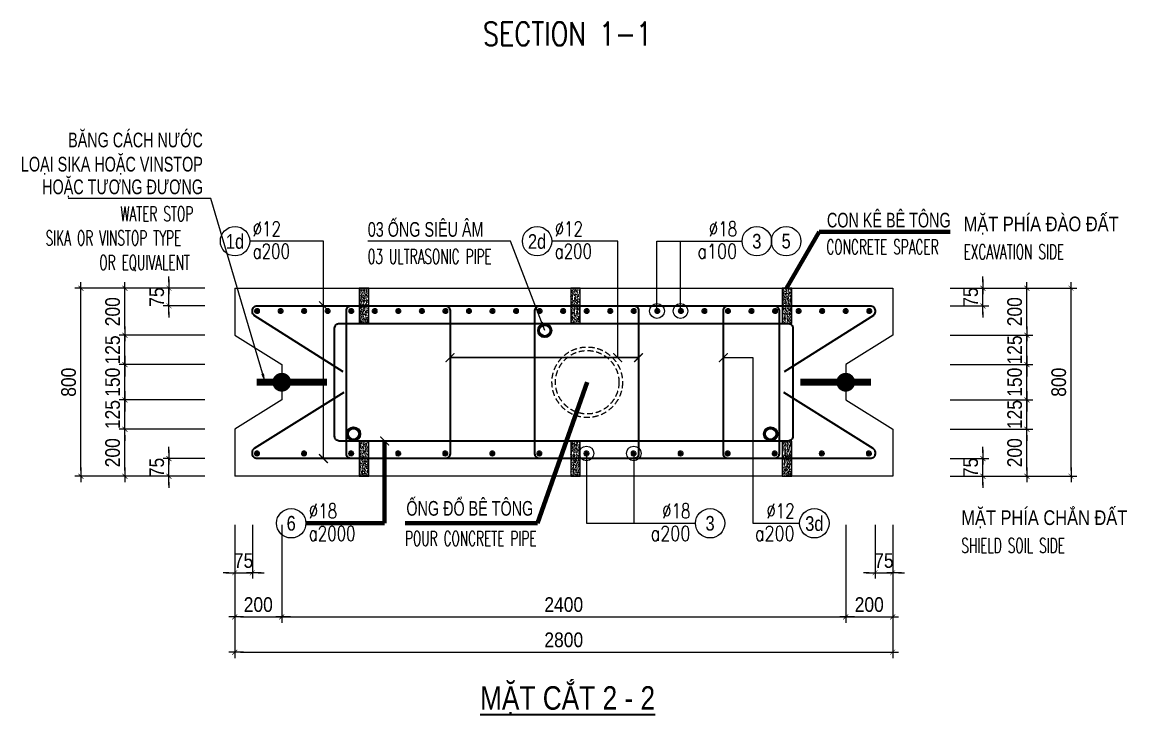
# Model space of a CAD drawing. Header units: millimetres. Extents: x -642477 to 1168880, y -27982 to 330379.
# Drawn here: x 9372 to 23477, y 84188 to 93030 of the extents above; entities that cross this region are included whole.
import ezdxf
from ezdxf.enums import TextEntityAlignment as Align

# ---------------------------------------------------------------- set-up
doc = ezdxf.new("R2010")
doc.units = ezdxf.units.MM
doc.linetypes.add('HIDDEN', pattern=[0.375, 0.25, -0.125])
doc.layers.get('0').update_dxf_attribs({"lineweight": 20})
doc.layers.get('Defpoints').update_dxf_attribs({"color": 151, "lineweight": 9})
for name, color, linetype, lineweight in [('NDC_S_BREAK-LINE', 1, 'Continuous', 15), ('NDC_S_DIAPHGRAM WALL', 3, 'Continuous', 20), ('NDC_S_DIM', 1, 'Continuous', 15), ('NDC_S_ENG TITLE', 3, 'Continuous', 20), ('NDC_S_HATCH MATERIAL', 8, 'Continuous', 13), ('NDC_S_LEADER', 1, 'Continuous', 15), ('NDC_S_LEVEL TEXT', 7, 'Continuous', 20), ('NDC_S_REBAR', 4, 'Continuous', 35), ('NDC_S_VN TEXT', 7, 'Continuous', 20), ('NDC_S_VN TITLE', 6, 'Continuous', 35)]:
    doc.layers.add(name, color=color, linetype=linetype, lineweight=lineweight)
doc.layers.add('NDC_S_REBAR DES.', color=2, linetype='Continuous')
doc.styles.add('ARIAL', font='arial.ttf', dxfattribs={"width": 0.8})
doc.styles.add('NDC_ARIAL', font='arial.ttf', dxfattribs={"width": 0.85})
doc.styles.add('NDC_DIM', font='', dxfattribs={"width": 0.75})
doc.styles.add('NDC_EN TXT', font='romans.shx', dxfattribs={"width": 0.8})
doc.styles.get('NDC_DIM').set_extended_font_data('Dotum')
doc.dimstyles.new('A1-NDC-1-25 (x3)', dxfattribs={"dimscale": 75, "dimtxt": 2.5, "dimasz": 1, "dimexe": 1, "dimexo": 0, "dimgap": 0.8, "dimtad": 1, "dimdec": 0, "dimlfac": 0.333333, "dimdsep": 46, "dimtxsty": 'NDC_ARIAL', "dimblk": 'DIMMARK', "dimcen": 49999.938995, "dimdle": 1.5, "dimclrd": 1, "dimclre": 1, "dimclrt": 3, "dimadec": 0, "dimazin": 0, "dimtfac": 1, "dimtdec": 0, "dimtix": 1, "dimtmove": 2, "dimatfit": 3, "dimfxl": 1, "dimarcsym": 0})
doc.dimstyles.new('NDC_dim_25', dxfattribs={"dimscale": 25, "dimtxt": 2.2, "dimasz": 1.5, "dimexe": 1.5, "dimexo": 2.5, "dimgap": 1, "dimtad": 1, "dimdec": 0, "dimzin": 0, "dimdsep": 46, "dimtxsty": 'NDC_DIM', "dimblk": 'DIMMARK', "dimcen": 0.09, "dimdle": 1.2, "dimclrd": 1, "dimclre": 1, "dimclrt": 3, "dimadec": 0, "dimazin": 0, "dimtfac": 1, "dimtdec": 0, "dimtix": 1, "dimtofl": 0, "dimtmove": 0, "dimatfit": 3, "dimfxl": 6, "dimfxlon": 1, "dimtolj": 1, "dimtzin": 0, "dimarcsym": 0})

# ---------------------------------------------------------------- blocks, each defined once
blk = doc.blocks.new('DIMMARK')
at = {"layer": 'NDC_S_DIM', "color": 1}
blk.add_line((-1.5, 0), (1, 0), dxfattribs=at)
at = {"layer": 'NDC_S_DIM', "color": 2, "const_width": 0.1}
blk.add_lwpolyline([(-0.424, -0.424), (0.424, 0.424)], dxfattribs=at)
blk = doc.blocks.new('*U366')
blk.add_circle((2.5, 0), 2.5)
at = {"layer": 'NDC_S_VN TEXT', "color": 3, "style": 'NDC_EN TXT'}
for tag, width, p in [('DK2', 0.75, (-0.85, 0.85)), ('KC2', 0.8, (-0.85, -2.97))]:
    blk.add_attdef(tag, text='', height=2.5, dxfattribs=dict(at, width=width)).set_placement(p, align=Align.RIGHT)
at = {"layer": 'NDC_S_VN TEXT', "color": 7, "style": 'ARIAL', "width": 0.8}
blk.add_attdef('SH3', text='', height=2.5, dxfattribs=at).set_placement((2.5, 0), align=Align.MIDDLE)
blk = doc.blocks.new('Ong sieu am')
at = {"layer": 'NDC_S_HATCH MATERIAL'}
h = blk.add_hatch(dxfattribs=at)
h.set_pattern_fill('ANSI31', color=256, scale=20)
h.set_pattern_definition([(45, (0, 0), (-1.76776695, 1.76776695), [])])
h.paths.add_polyline_path([(-7119.3, 51158.9, 1), (-7179.3, 51158.9, 1)])
h.paths.add_polyline_path([(-7171.3, 51158.9, -1), (-7127.3, 51158.9, -1)], flags=16)
at = {"layer": 'NDC_S_REBAR DES.'}
for radius in [30, 22]:
    blk.add_circle((-7149.3, 51158.9), radius, dxfattribs=at)
blk = doc.blocks.new('ong do BT')
at = {"layer": 'NDC_S_HATCH MATERIAL', "linetype": 'HIDDEN', "ltscale": 100}
for radius in [150, 135]:
    blk.add_circle((-6323.7, 51237.8), radius, dxfattribs=at)
blk = doc.blocks.new('con ke BT')
at = {"layer": 'NDC_S_HATCH MATERIAL'}
h = blk.add_hatch(dxfattribs=at)
h.set_pattern_fill('AR-CONC', color=256, scale=2)
h.set_pattern_definition([(50, (0, 0), (14.3452037, -1.2550427), [1.5, -16.5]), (355, (0, 0), (-2.7750267, 15.0438427), [1.2, -13.2]), (100.451444, (1.195, -0.105), (11.570177, 13.7888), [1.274804, -14.0228422]), (46.1842, (0, 4), (21.3448266, -3.3103856), [2.25, -24.75]), (96.635635, (1.779, 3.724), (18.693239, 19.482372), [1.912207, -21.034275]), (351.184164, (0, 4), (18.693239, 19.482372), [1.8, -19.8]), (21, (2, 3), (11.938141, -8.0523778), [1.5, -16.5]), (326, (2, 3), (4.8663066, 14.503001), [1.2, -13.2]), (71.451445, (2.995, 2.329), (16.8044475, 6.450623), [1.274804, -14.0228422]), (37.5, (0, 0), (0.2431971, 6.6578771), [0, -13.04, 0, -13.4, 0, -13.25]), (7.5, (0, 0), (5.2613907, 7.8882342), [0, -7.64, 0, -12.74, 0, -5.05]), (327.5, (-4.46, 0), (10.6764487, -0.45109743), [0, -5, 0, -15.6, 0, -20.7]), (317.5, (-6.46, 0), (11.6637234, 2.0020996), [0, -6.5, 0, -10.36, 0, -14.7])])
h.paths.add_polyline_path([(-7076.9, 51430.9), (-7116.9, 51430.9), (-7116.9, 51280.9), (-7076.9, 51280.9)])
at = {"layer": 'NDC_S_BREAK-LINE'}
blk.add_lwpolyline([(-7116.9, 51430.9), (-7116.9, 51280.9), (-7076.9, 51280.9), (-7076.9, 51430.9)], close=True, dxfattribs=at)
blk = doc.blocks.new('*U525')
at = {"layer": 'NDC_S_LEADER', "xscale": 3, "yscale": 3, "zscale": 3}
blk.add_blockref('con ke BT', (21291, -154068), dxfattribs=at)
blk = doc.blocks.new('*U526')
at = {"layer": 'NDC_S_DIM', "color": 0, "linetype": 'ByBlock', "lineweight": -2, "transparency": 16777216}
for p in [(0, 0), (2700, 0), (5400, 0)]:
    blk.add_blockref('*U525', p, dxfattribs=at)
blk = doc.blocks.new('*U527')
at = {"layer": 'NDC_S_LEADER', "xscale": 3, "yscale": 3, "zscale": 3}
blk.add_blockref('con ke BT', (21291, -154068), dxfattribs=at)
blk = doc.blocks.new('*U528')
at = {"layer": 'NDC_S_DIM', "color": 0, "linetype": 'ByBlock', "lineweight": -2, "transparency": 16777216}
for p in [(0, 0), (2700, 0), (5400, 0)]:
    blk.add_blockref('*U527', p, dxfattribs=at)
blk = doc.blocks.new('*U367')
blk.add_circle((-2.5, 0), 2.5)
at = {"layer": 'NDC_S_VN TEXT', "color": 3, "style": 'NDC_EN TXT', "width": 0.75}
for tag, p in [('DK1', (0.5, 0.85)), ('KC1', (0.5, -2.97))]:
    blk.add_attdef(tag, p, '', height=2.5, dxfattribs=at)
at = {"layer": 'NDC_S_VN TEXT', "color": 7, "style": 'ARIAL', "width": 0.8}
blk.add_attdef('SH2', text='', height=2.5, dxfattribs=at).set_placement((-2.5, 0), align=Align.MIDDLE)
blk = doc.blocks.new('kata_block_THEP')
at = {"layer": 'NDC_S_REBAR', "color": 0}
for p, q in [((-0.5, 0), (0.5, 0)), ((-0.35, 0.35), (0.35, -0.35)), ((0.35, 0.35), (-0.35, -0.35)), ((0, 0.5), (0, -0.5))]:
    blk.add_line(p, q, dxfattribs=at)
at = {"layer": 'NDC_S_REBAR', "color": 0, "const_width": 0.0833}
blk.add_lwpolyline([(-0.5, 0, 1), (0.5, 0, 1), (-0.5, 0, 1)], format="xyb", dxfattribs=at)
blk = doc.blocks.new('*U521')
at = {"layer": 'NDC_S_REBAR', "ltscale": 80, "xscale": 72, "yscale": 72, "zscale": 72}
blk.add_blockref('kata_block_THEP', (0, 0), dxfattribs=at)
blk = doc.blocks.new('*U522')
at = {"layer": 'NDC_S_LEVEL TEXT', "color": 0, "linetype": 'ByBlock', "lineweight": -2, "transparency": 16777216}
for p in [(0, 0), (600.9, 0), (1201.8, 0), (1802.7, 0), (2403.6, 0), (3004.5, 0), (3605.4, 0), (4206.3, 0), (4807.2, 0), (5408.1, 0), (6009, 0), (6609.9, 0), (7210.8, 0), (7811.7, 0)]:
    blk.add_blockref('*U521', p, dxfattribs=at)
blk = doc.blocks.new('*U523')
at = {"layer": 'NDC_S_REBAR', "ltscale": 80, "xscale": 72, "yscale": 72, "zscale": 72}
blk.add_blockref('kata_block_THEP', (0, 0), dxfattribs=at)
blk = doc.blocks.new('*U524')
at = {"layer": 'NDC_S_LEVEL TEXT', "color": 0, "linetype": 'ByBlock', "lineweight": -2, "transparency": 16777216}
for p in [(0, 0), (300.6, 0), (601.2, 0), (901.8, 0), (1202.4, 0), (1503, 0), (1803.6, 0), (2104.2, 0), (2404.8, 0), (2705.4, 0), (3006, 0), (3306.6, 0), (3607.2, 0), (3907.8, 0), (4208.4, 0), (4509, 0), (4809.6, 0), (5110.2, 0), (5410.8, 0), (5711.4, 0), (6012, 0), (6312.6, 0), (6613.2, 0), (6913.8, 0), (7214.4, 0), (7515, 0), (7815.6, 0)]:
    blk.add_blockref('*U523', p, dxfattribs=at)
blk = doc.blocks.new('*D529')
at = {"layer": 'Defpoints', "color": 0, "ltscale": 100, "transparency": 16777216}
for p in [(10684, 87834), (11704, 87834), (11704, 87234)]:
    blk.add_point(p, dxfattribs=at)
at = {"layer": 'NDC_S_DIM', "color": 1, "lineweight": -2, "ltscale": 100, "transparency": 16777216}
for p, q in [((11704, 87834), (10609, 87834)), ((10684, 87309), (10684, 87759)), ((11704, 87234), (10609, 87234))]:
    blk.add_line(p, q, dxfattribs=at)
at = {"layer": 'NDC_S_DIM', "color": 1, "lineweight": -2, "ltscale": 100, "transparency": 16777216, "xscale": 75, "yscale": 75, "zscale": 75}
for p, rotation in [((10684, 87834), 90), ((10684, 87234), 270)]:
    blk.add_blockref('DIMMARK', p, dxfattribs=dict(at, rotation=rotation))
at = {"layer": 'NDC_S_DIM', "color": 3, "ltscale": 100, "transparency": 16777216, "insert": (10528, 87534), "char_height": 187.5, "attachment_point": 5, "rotation": 90, "style": 'NDC_ARIAL'}
blk.add_mtext('200', dxfattribs=at)
blk = doc.blocks.new('*D530')
at = {"layer": 'Defpoints', "color": 0, "ltscale": 100, "transparency": 16777216}
for p in [(10684, 88209), (11704, 88209), (11704, 87834)]:
    blk.add_point(p, dxfattribs=at)
at = {"layer": 'NDC_S_DIM', "color": 1, "lineweight": -2, "ltscale": 100, "transparency": 16777216}
for p, q in [((10684, 88284), (10684, 88359)), ((11704, 88209), (10609, 88209)), ((10684, 87834), (10684, 88209)), ((11704, 87834), (10609, 87834)), ((10684, 87759), (10684, 87684))]:
    blk.add_line(p, q, dxfattribs=at)
at = {"layer": 'NDC_S_DIM', "color": 1, "lineweight": -2, "ltscale": 100, "transparency": 16777216, "xscale": 75, "yscale": 75, "zscale": 75}
for p, rotation in [((10684, 88209), 270), ((10684, 87834), 90)]:
    blk.add_blockref('DIMMARK', p, dxfattribs=dict(at, rotation=rotation))
at = {"layer": 'NDC_S_DIM', "color": 3, "ltscale": 100, "transparency": 16777216, "insert": (10528, 88021), "char_height": 187.5, "attachment_point": 5, "rotation": 90, "style": 'NDC_ARIAL'}
blk.add_mtext('125', dxfattribs=at)
blk = doc.blocks.new('*D531')
at = {"layer": 'Defpoints', "color": 0, "ltscale": 100, "transparency": 16777216}
for p in [(10684, 88659), (11704, 88659), (11704, 88209)]:
    blk.add_point(p, dxfattribs=at)
at = {"layer": 'NDC_S_DIM', "color": 1, "lineweight": -2, "ltscale": 100, "transparency": 16777216}
for p, q in [((10684, 88734), (10684, 88809)), ((11704, 88659), (10609, 88659)), ((10684, 88209), (10684, 88659)), ((11704, 88209), (10609, 88209)), ((10684, 88134), (10684, 88059))]:
    blk.add_line(p, q, dxfattribs=at)
at = {"layer": 'NDC_S_DIM', "color": 1, "lineweight": -2, "ltscale": 100, "transparency": 16777216, "xscale": 75, "yscale": 75, "zscale": 75}
for p, rotation in [((10684, 88659), 270), ((10684, 88209), 90)]:
    blk.add_blockref('DIMMARK', p, dxfattribs=dict(at, rotation=rotation))
at = {"layer": 'NDC_S_DIM', "color": 3, "ltscale": 100, "transparency": 16777216, "insert": (10528, 88434), "char_height": 187.5, "attachment_point": 5, "rotation": 90, "style": 'NDC_ARIAL'}
blk.add_mtext('150', dxfattribs=at)
blk = doc.blocks.new('*D532')
at = {"layer": 'Defpoints', "color": 0, "ltscale": 100, "transparency": 16777216}
for p in [(10684, 89034), (11704, 89034), (11704, 88659)]:
    blk.add_point(p, dxfattribs=at)
at = {"layer": 'NDC_S_DIM', "color": 1, "lineweight": -2, "ltscale": 100, "transparency": 16777216}
for p, q in [((10684, 89109), (10684, 89184)), ((11704, 89034), (10609, 89034)), ((10684, 88659), (10684, 89034)), ((11704, 88659), (10609, 88659)), ((10684, 88584), (10684, 88509))]:
    blk.add_line(p, q, dxfattribs=at)
at = {"layer": 'NDC_S_DIM', "color": 1, "lineweight": -2, "ltscale": 100, "transparency": 16777216, "xscale": 75, "yscale": 75, "zscale": 75}
for p, rotation in [((10684, 89034), 270), ((10684, 88659), 90)]:
    blk.add_blockref('DIMMARK', p, dxfattribs=dict(at, rotation=rotation))
at = {"layer": 'NDC_S_DIM', "color": 3, "ltscale": 100, "transparency": 16777216, "insert": (10528, 88846), "char_height": 187.5, "attachment_point": 5, "rotation": 90, "style": 'NDC_ARIAL'}
blk.add_mtext('125', dxfattribs=at)
blk = doc.blocks.new('*D533')
at = {"layer": 'Defpoints', "color": 0, "ltscale": 100, "transparency": 16777216}
for p in [(10684, 89634), (11704, 89634), (11704, 89034)]:
    blk.add_point(p, dxfattribs=at)
at = {"layer": 'NDC_S_DIM', "color": 1, "lineweight": -2, "ltscale": 100, "transparency": 16777216}
for p, q in [((11704, 89634), (10609, 89634)), ((10684, 89109), (10684, 89559)), ((11704, 89034), (10609, 89034))]:
    blk.add_line(p, q, dxfattribs=at)
at = {"layer": 'NDC_S_DIM', "color": 1, "lineweight": -2, "ltscale": 100, "transparency": 16777216, "xscale": 75, "yscale": 75, "zscale": 75}
for p, rotation in [((10684, 89634), 90), ((10684, 89034), 270)]:
    blk.add_blockref('DIMMARK', p, dxfattribs=dict(at, rotation=rotation))
at = {"layer": 'NDC_S_DIM', "color": 3, "ltscale": 100, "transparency": 16777216, "insert": (10528, 89334), "char_height": 187.5, "attachment_point": 5, "rotation": 90, "style": 'NDC_ARIAL'}
blk.add_mtext('200', dxfattribs=at)
blk = doc.blocks.new('*D534')
at = {"layer": 'Defpoints', "color": 0, "ltscale": 100, "transparency": 16777216}
for p in [(10122, 89634), (11704, 89634), (11704, 87234)]:
    blk.add_point(p, dxfattribs=at)
at = {"layer": 'NDC_S_DIM', "color": 1, "lineweight": -2, "ltscale": 100, "transparency": 16777216}
for p, q in [((11704, 89634), (10047, 89634)), ((10122, 87309), (10122, 89559)), ((11704, 87234), (10047, 87234))]:
    blk.add_line(p, q, dxfattribs=at)
at = {"layer": 'NDC_S_DIM', "color": 1, "lineweight": -2, "ltscale": 100, "transparency": 16777216, "xscale": 75, "yscale": 75, "zscale": 75}
for p, rotation in [((10122, 89634), 90), ((10122, 87234), 270)]:
    blk.add_blockref('DIMMARK', p, dxfattribs=dict(at, rotation=rotation))
at = {"layer": 'NDC_S_DIM', "color": 3, "ltscale": 100, "transparency": 16777216, "insert": (9966, 88434), "char_height": 187.5, "attachment_point": 5, "rotation": 90, "style": 'NDC_ARIAL'}
blk.add_mtext('800', dxfattribs=at)
blk = doc.blocks.new('*D535')
at = {"layer": 'Defpoints', "color": 0, "ltscale": 100, "transparency": 16777216}
for p in [(11247, 87459), (11704, 87459), (11704, 87234)]:
    blk.add_point(p, dxfattribs=at)
at = {"layer": 'NDC_S_DIM', "color": 1, "lineweight": -2, "ltscale": 100, "transparency": 16777216}
for p, q in [((11247, 87534), (11247, 87609)), ((11704, 87459), (11172, 87459)), ((11247, 87234), (11247, 87459)), ((11704, 87234), (11172, 87234)), ((11247, 87159), (11247, 87084))]:
    blk.add_line(p, q, dxfattribs=at)
at = {"layer": 'NDC_S_DIM', "color": 1, "lineweight": -2, "ltscale": 100, "transparency": 16777216, "xscale": 75, "yscale": 75, "zscale": 75}
for p, rotation in [((11247, 87459), 270), ((11247, 87234), 90)]:
    blk.add_blockref('DIMMARK', p, dxfattribs=dict(at, rotation=rotation))
at = {"layer": 'NDC_S_DIM', "color": 3, "ltscale": 100, "transparency": 16777216, "insert": (11091, 87346), "char_height": 187.5, "attachment_point": 5, "rotation": 90, "style": 'NDC_ARIAL'}
blk.add_mtext('75', dxfattribs=at)
blk = doc.blocks.new('*D536')
at = {"layer": 'Defpoints', "color": 0, "ltscale": 100, "transparency": 16777216}
for p in [(11247, 89634), (11704, 89634), (11704, 89409)]:
    blk.add_point(p, dxfattribs=at)
at = {"layer": 'NDC_S_DIM', "color": 1, "lineweight": -2, "ltscale": 100, "transparency": 16777216}
for p, q in [((11247, 89709), (11247, 89784)), ((11704, 89634), (11172, 89634)), ((11247, 89409), (11247, 89634)), ((11704, 89409), (11172, 89409)), ((11247, 89334), (11247, 89259))]:
    blk.add_line(p, q, dxfattribs=at)
at = {"layer": 'NDC_S_DIM', "color": 1, "lineweight": -2, "ltscale": 100, "transparency": 16777216, "xscale": 75, "yscale": 75, "zscale": 75}
for p, rotation in [((11247, 89634), 270), ((11247, 89409), 90)]:
    blk.add_blockref('DIMMARK', p, dxfattribs=dict(at, rotation=rotation))
at = {"layer": 'NDC_S_DIM', "color": 3, "ltscale": 100, "transparency": 16777216, "insert": (11091, 89521), "char_height": 187.5, "attachment_point": 5, "rotation": 90, "style": 'NDC_ARIAL'}
blk.add_mtext('75', dxfattribs=at)
blk = doc.blocks.new('*D537')
at = {"layer": 'Defpoints', "color": 0, "ltscale": 100, "transparency": 16777216}
for p in [(21220, 87834), (22200, 87834), (21220, 87234)]:
    blk.add_point(p, dxfattribs=at)
at = {"layer": 'NDC_S_DIM', "color": 1, "lineweight": -2, "ltscale": 100, "transparency": 16777216}
for p, q in [((21220, 87834), (22275, 87834)), ((22200, 87309), (22200, 87759)), ((21220, 87234), (22275, 87234))]:
    blk.add_line(p, q, dxfattribs=at)
at = {"layer": 'NDC_S_DIM', "color": 1, "lineweight": -2, "ltscale": 100, "transparency": 16777216, "xscale": 75, "yscale": 75, "zscale": 75}
for p, rotation in [((22200, 87834), 90), ((22200, 87234), 270)]:
    blk.add_blockref('DIMMARK', p, dxfattribs=dict(at, rotation=rotation))
at = {"layer": 'NDC_S_DIM', "color": 3, "ltscale": 100, "transparency": 16777216, "insert": (22044, 87534), "char_height": 187.5, "attachment_point": 5, "rotation": 90, "style": 'NDC_ARIAL'}
blk.add_mtext('200', dxfattribs=at)
blk = doc.blocks.new('*D538')
at = {"layer": 'Defpoints', "color": 0, "ltscale": 100, "transparency": 16777216}
for p in [(21220, 88209), (22200, 88209), (21220, 87834)]:
    blk.add_point(p, dxfattribs=at)
at = {"layer": 'NDC_S_DIM', "color": 1, "lineweight": -2, "ltscale": 100, "transparency": 16777216}
for p, q in [((22200, 88284), (22200, 88359)), ((21220, 88209), (22275, 88209)), ((22200, 87834), (22200, 88209)), ((21220, 87834), (22275, 87834)), ((22200, 87759), (22200, 87684))]:
    blk.add_line(p, q, dxfattribs=at)
at = {"layer": 'NDC_S_DIM', "color": 1, "lineweight": -2, "ltscale": 100, "transparency": 16777216, "xscale": 75, "yscale": 75, "zscale": 75}
for p, rotation in [((22200, 88209), 270), ((22200, 87834), 90)]:
    blk.add_blockref('DIMMARK', p, dxfattribs=dict(at, rotation=rotation))
at = {"layer": 'NDC_S_DIM', "color": 3, "ltscale": 100, "transparency": 16777216, "insert": (22044, 88021), "char_height": 187.5, "attachment_point": 5, "rotation": 90, "style": 'NDC_ARIAL'}
blk.add_mtext('125', dxfattribs=at)
blk = doc.blocks.new('*D539')
at = {"layer": 'Defpoints', "color": 0, "ltscale": 100, "transparency": 16777216}
for p in [(21220, 88659), (22200, 88659), (21220, 88209)]:
    blk.add_point(p, dxfattribs=at)
at = {"layer": 'NDC_S_DIM', "color": 1, "lineweight": -2, "ltscale": 100, "transparency": 16777216}
for p, q in [((22200, 88734), (22200, 88809)), ((21220, 88659), (22275, 88659)), ((22200, 88209), (22200, 88659)), ((21220, 88209), (22275, 88209)), ((22200, 88134), (22200, 88059))]:
    blk.add_line(p, q, dxfattribs=at)
at = {"layer": 'NDC_S_DIM', "color": 1, "lineweight": -2, "ltscale": 100, "transparency": 16777216, "xscale": 75, "yscale": 75, "zscale": 75}
for p, rotation in [((22200, 88659), 270), ((22200, 88209), 90)]:
    blk.add_blockref('DIMMARK', p, dxfattribs=dict(at, rotation=rotation))
at = {"layer": 'NDC_S_DIM', "color": 3, "ltscale": 100, "transparency": 16777216, "insert": (22044, 88434), "char_height": 187.5, "attachment_point": 5, "rotation": 90, "style": 'NDC_ARIAL'}
blk.add_mtext('150', dxfattribs=at)
blk = doc.blocks.new('*D540')
at = {"layer": 'Defpoints', "color": 0, "ltscale": 100, "transparency": 16777216}
for p in [(21220, 89034), (22200, 89034), (21220, 88659)]:
    blk.add_point(p, dxfattribs=at)
at = {"layer": 'NDC_S_DIM', "color": 1, "lineweight": -2, "ltscale": 100, "transparency": 16777216}
for p, q in [((22200, 89109), (22200, 89184)), ((21220, 89034), (22275, 89034)), ((22200, 88659), (22200, 89034)), ((21220, 88659), (22275, 88659)), ((22200, 88584), (22200, 88509))]:
    blk.add_line(p, q, dxfattribs=at)
at = {"layer": 'NDC_S_DIM', "color": 1, "lineweight": -2, "ltscale": 100, "transparency": 16777216, "xscale": 75, "yscale": 75, "zscale": 75}
for p, rotation in [((22200, 89034), 270), ((22200, 88659), 90)]:
    blk.add_blockref('DIMMARK', p, dxfattribs=dict(at, rotation=rotation))
at = {"layer": 'NDC_S_DIM', "color": 3, "ltscale": 100, "transparency": 16777216, "insert": (22044, 88846), "char_height": 187.5, "attachment_point": 5, "rotation": 90, "style": 'NDC_ARIAL'}
blk.add_mtext('125', dxfattribs=at)
blk = doc.blocks.new('*D541')
at = {"layer": 'Defpoints', "color": 0, "ltscale": 100, "transparency": 16777216}
for p in [(21220, 89634), (22200, 89634), (21220, 89034)]:
    blk.add_point(p, dxfattribs=at)
at = {"layer": 'NDC_S_DIM', "color": 1, "lineweight": -2, "ltscale": 100, "transparency": 16777216}
for p, q in [((21220, 89634), (22275, 89634)), ((22200, 89109), (22200, 89559)), ((21220, 89034), (22275, 89034))]:
    blk.add_line(p, q, dxfattribs=at)
at = {"layer": 'NDC_S_DIM', "color": 1, "lineweight": -2, "ltscale": 100, "transparency": 16777216, "xscale": 75, "yscale": 75, "zscale": 75}
for p, rotation in [((22200, 89634), 90), ((22200, 89034), 270)]:
    blk.add_blockref('DIMMARK', p, dxfattribs=dict(at, rotation=rotation))
at = {"layer": 'NDC_S_DIM', "color": 3, "ltscale": 100, "transparency": 16777216, "insert": (22044, 89334), "char_height": 187.5, "attachment_point": 5, "rotation": 90, "style": 'NDC_ARIAL'}
blk.add_mtext('200', dxfattribs=at)
blk = doc.blocks.new('*D542')
at = {"layer": 'Defpoints', "color": 0, "ltscale": 100, "transparency": 16777216}
for p in [(21220, 89634), (22763, 89634), (21220, 87234)]:
    blk.add_point(p, dxfattribs=at)
at = {"layer": 'NDC_S_DIM', "color": 1, "lineweight": -2, "ltscale": 100, "transparency": 16777216}
for p, q in [((21220, 89634), (22838, 89634)), ((22763, 87309), (22763, 89559)), ((21220, 87234), (22838, 87234))]:
    blk.add_line(p, q, dxfattribs=at)
at = {"layer": 'NDC_S_DIM', "color": 1, "lineweight": -2, "ltscale": 100, "transparency": 16777216, "xscale": 75, "yscale": 75, "zscale": 75}
for p, rotation in [((22763, 89634), 90), ((22763, 87234), 270)]:
    blk.add_blockref('DIMMARK', p, dxfattribs=dict(at, rotation=rotation))
at = {"layer": 'NDC_S_DIM', "color": 3, "ltscale": 100, "transparency": 16777216, "insert": (22607, 88434), "char_height": 187.5, "attachment_point": 5, "rotation": 90, "style": 'NDC_ARIAL'}
blk.add_mtext('800', dxfattribs=at)
blk = doc.blocks.new('*D543')
at = {"layer": 'Defpoints', "color": 0, "ltscale": 100, "transparency": 16777216}
for p in [(21220, 87459), (21638, 87459), (21220, 87234)]:
    blk.add_point(p, dxfattribs=at)
at = {"layer": 'NDC_S_DIM', "color": 1, "lineweight": -2, "ltscale": 100, "transparency": 16777216}
for p, q in [((21638, 87534), (21638, 87609)), ((21220, 87459), (21713, 87459)), ((21638, 87234), (21638, 87459)), ((21220, 87234), (21713, 87234)), ((21638, 87159), (21638, 87084))]:
    blk.add_line(p, q, dxfattribs=at)
at = {"layer": 'NDC_S_DIM', "color": 1, "lineweight": -2, "ltscale": 100, "transparency": 16777216, "xscale": 75, "yscale": 75, "zscale": 75}
for p, rotation in [((21638, 87459), 270), ((21638, 87234), 90)]:
    blk.add_blockref('DIMMARK', p, dxfattribs=dict(at, rotation=rotation))
at = {"layer": 'NDC_S_DIM', "color": 3, "ltscale": 100, "transparency": 16777216, "insert": (21482, 87346), "char_height": 187.5, "attachment_point": 5, "rotation": 90, "style": 'NDC_ARIAL'}
blk.add_mtext('75', dxfattribs=at)
blk = doc.blocks.new('*D544')
at = {"layer": 'Defpoints', "color": 0, "ltscale": 100, "transparency": 16777216}
for p in [(21220, 89634), (21638, 89634), (21220, 89409)]:
    blk.add_point(p, dxfattribs=at)
at = {"layer": 'NDC_S_DIM', "color": 1, "lineweight": -2, "ltscale": 100, "transparency": 16777216}
for p, q in [((21638, 89709), (21638, 89784)), ((21220, 89634), (21713, 89634)), ((21638, 89409), (21638, 89634)), ((21220, 89409), (21713, 89409)), ((21638, 89334), (21638, 89259))]:
    blk.add_line(p, q, dxfattribs=at)
at = {"layer": 'NDC_S_DIM', "color": 1, "lineweight": -2, "ltscale": 100, "transparency": 16777216, "xscale": 75, "yscale": 75, "zscale": 75}
for p, rotation in [((21638, 89634), 270), ((21638, 89409), 90)]:
    blk.add_blockref('DIMMARK', p, dxfattribs=dict(at, rotation=rotation))
at = {"layer": 'NDC_S_DIM', "color": 3, "ltscale": 100, "transparency": 16777216, "insert": (21482, 89521), "char_height": 187.5, "attachment_point": 5, "rotation": 90, "style": 'NDC_ARIAL'}
blk.add_mtext('75', dxfattribs=at)
blk = doc.blocks.new('*D545')
at = {"layer": 'Defpoints', "color": 0, "ltscale": 100, "transparency": 16777216}
for p in [(12087, 86614), (12312, 86614), (12312, 86002)]:
    blk.add_point(p, dxfattribs=at)
at = {"layer": 'NDC_S_DIM', "color": 1, "lineweight": -2, "ltscale": 100, "transparency": 16777216}
for p, q in [((12087, 86614), (12087, 85927)), ((12312, 86614), (12312, 85927)), ((12012, 86002), (11937, 86002)), ((12087, 86002), (12312, 86002)), ((12387, 86002), (12462, 86002))]:
    blk.add_line(p, q, dxfattribs=at)
at = {"layer": 'NDC_S_DIM', "color": 1, "lineweight": -2, "ltscale": 100, "transparency": 16777216, "xscale": 75, "yscale": 75, "zscale": 75}
blk.add_blockref('DIMMARK', (12087, 86002), dxfattribs=at)
at = {"layer": 'NDC_S_DIM', "color": 1, "lineweight": -2, "ltscale": 100, "transparency": 16777216, "xscale": 75, "yscale": 75, "zscale": 75, "rotation": 180}
blk.add_blockref('DIMMARK', (12312, 86002), dxfattribs=at)
at = {"layer": 'NDC_S_DIM', "color": 3, "ltscale": 100, "transparency": 16777216, "insert": (12199, 86157), "char_height": 187.5, "attachment_point": 5, "style": 'NDC_ARIAL'}
blk.add_mtext('75', dxfattribs=at)
blk = doc.blocks.new('*D546')
at = {"layer": 'Defpoints', "color": 0, "ltscale": 100, "transparency": 16777216}
for p in [(20262, 86614), (20487, 86614), (20487, 86002)]:
    blk.add_point(p, dxfattribs=at)
at = {"layer": 'NDC_S_DIM', "color": 1, "lineweight": -2, "ltscale": 100, "transparency": 16777216}
for p, q in [((20262, 86614), (20262, 85927)), ((20487, 86614), (20487, 85927)), ((20187, 86002), (20112, 86002)), ((20262, 86002), (20487, 86002)), ((20562, 86002), (20637, 86002))]:
    blk.add_line(p, q, dxfattribs=at)
at = {"layer": 'NDC_S_DIM', "color": 1, "lineweight": -2, "ltscale": 100, "transparency": 16777216, "xscale": 75, "yscale": 75, "zscale": 75}
blk.add_blockref('DIMMARK', (20262, 86002), dxfattribs=at)
at = {"layer": 'NDC_S_DIM', "color": 1, "lineweight": -2, "ltscale": 100, "transparency": 16777216, "xscale": 75, "yscale": 75, "zscale": 75, "rotation": 180}
blk.add_blockref('DIMMARK', (20487, 86002), dxfattribs=at)
at = {"layer": 'NDC_S_DIM', "color": 3, "ltscale": 100, "transparency": 16777216, "insert": (20374, 86157), "char_height": 187.5, "attachment_point": 5, "style": 'NDC_ARIAL'}
blk.add_mtext('75', dxfattribs=at)
blk = doc.blocks.new('*D547')
at = {"layer": 'Defpoints', "color": 0, "ltscale": 100, "transparency": 16777216}
for p in [(12087, 86614), (12687, 86614), (12687, 85439)]:
    blk.add_point(p, dxfattribs=at)
at = {"layer": 'NDC_S_DIM', "color": 1, "lineweight": -2, "ltscale": 100, "transparency": 16777216}
for p, q in [((12087, 86614), (12087, 85364)), ((12687, 86614), (12687, 85364)), ((12162, 85439), (12612, 85439))]:
    blk.add_line(p, q, dxfattribs=at)
at = {"layer": 'NDC_S_DIM', "color": 1, "lineweight": -2, "ltscale": 100, "transparency": 16777216, "xscale": 75, "yscale": 75, "zscale": 75, "rotation": 180}
blk.add_blockref('DIMMARK', (12087, 85439), dxfattribs=at)
at = {"layer": 'NDC_S_DIM', "color": 1, "lineweight": -2, "ltscale": 100, "transparency": 16777216, "xscale": 75, "yscale": 75, "zscale": 75}
blk.add_blockref('DIMMARK', (12687, 85439), dxfattribs=at)
at = {"layer": 'NDC_S_DIM', "color": 3, "ltscale": 100, "transparency": 16777216, "insert": (12387, 85595), "char_height": 187.5, "attachment_point": 5, "style": 'NDC_ARIAL'}
blk.add_mtext('200', dxfattribs=at)
blk = doc.blocks.new('*D548')
at = {"layer": 'Defpoints', "color": 0, "ltscale": 100, "transparency": 16777216}
for p in [(12687, 86614), (19887, 86614), (19887, 85439)]:
    blk.add_point(p, dxfattribs=at)
at = {"layer": 'NDC_S_DIM', "color": 1, "lineweight": -2, "ltscale": 100, "transparency": 16777216}
for p, q in [((12687, 86614), (12687, 85364)), ((19887, 86614), (19887, 85364)), ((12762, 85439), (19812, 85439))]:
    blk.add_line(p, q, dxfattribs=at)
at = {"layer": 'NDC_S_DIM', "color": 1, "lineweight": -2, "ltscale": 100, "transparency": 16777216, "xscale": 75, "yscale": 75, "zscale": 75, "rotation": 180}
blk.add_blockref('DIMMARK', (12687, 85439), dxfattribs=at)
at = {"layer": 'NDC_S_DIM', "color": 1, "lineweight": -2, "ltscale": 100, "transparency": 16777216, "xscale": 75, "yscale": 75, "zscale": 75}
blk.add_blockref('DIMMARK', (19887, 85439), dxfattribs=at)
at = {"layer": 'NDC_S_DIM', "color": 3, "ltscale": 100, "transparency": 16777216, "insert": (16287, 85595), "char_height": 187.5, "attachment_point": 5, "style": 'NDC_ARIAL'}
blk.add_mtext('2400', dxfattribs=at)
blk = doc.blocks.new('*D549')
at = {"layer": 'Defpoints', "color": 0, "ltscale": 100, "transparency": 16777216}
for p in [(19887, 86614), (20487, 86614), (20487, 85439)]:
    blk.add_point(p, dxfattribs=at)
at = {"layer": 'NDC_S_DIM', "color": 1, "lineweight": -2, "ltscale": 100, "transparency": 16777216}
for p, q in [((19887, 86614), (19887, 85364)), ((20487, 86614), (20487, 85364)), ((19962, 85439), (20412, 85439))]:
    blk.add_line(p, q, dxfattribs=at)
at = {"layer": 'NDC_S_DIM', "color": 1, "lineweight": -2, "ltscale": 100, "transparency": 16777216, "xscale": 75, "yscale": 75, "zscale": 75, "rotation": 180}
blk.add_blockref('DIMMARK', (19887, 85439), dxfattribs=at)
at = {"layer": 'NDC_S_DIM', "color": 1, "lineweight": -2, "ltscale": 100, "transparency": 16777216, "xscale": 75, "yscale": 75, "zscale": 75}
blk.add_blockref('DIMMARK', (20487, 85439), dxfattribs=at)
at = {"layer": 'NDC_S_DIM', "color": 3, "ltscale": 100, "transparency": 16777216, "insert": (20187, 85595), "char_height": 187.5, "attachment_point": 5, "style": 'NDC_ARIAL'}
blk.add_mtext('200', dxfattribs=at)
blk = doc.blocks.new('*D550')
at = {"layer": 'Defpoints', "color": 0, "ltscale": 100, "transparency": 16777216}
for p in [(12087, 86614), (20487, 86614), (20487, 84989)]:
    blk.add_point(p, dxfattribs=at)
at = {"layer": 'NDC_S_DIM', "color": 1, "lineweight": -2, "ltscale": 100, "transparency": 16777216}
for p, q in [((12087, 86614), (12087, 84914)), ((20487, 86614), (20487, 84914)), ((12162, 84989), (20412, 84989))]:
    blk.add_line(p, q, dxfattribs=at)
at = {"layer": 'NDC_S_DIM', "color": 1, "lineweight": -2, "ltscale": 100, "transparency": 16777216, "xscale": 75, "yscale": 75, "zscale": 75, "rotation": 180}
blk.add_blockref('DIMMARK', (12087, 84989), dxfattribs=at)
at = {"layer": 'NDC_S_DIM', "color": 1, "lineweight": -2, "ltscale": 100, "transparency": 16777216, "xscale": 75, "yscale": 75, "zscale": 75}
blk.add_blockref('DIMMARK', (20487, 84989), dxfattribs=at)
at = {"layer": 'NDC_S_DIM', "color": 3, "ltscale": 100, "transparency": 16777216, "insert": (16287, 85145), "char_height": 187.5, "attachment_point": 5, "style": 'NDC_ARIAL'}
blk.add_mtext('2800', dxfattribs=at)

msp = doc.modelspace()

# ---------------------------------------------------------------- linework, layer by layer
at = {"layer": 'NDC_S_DIAPHGRAM WALL', "ltscale": 0.01}
msp.add_line((20486.6, 87233.8), (12086.6, 87233.8), dxfattribs=at)
for points in [[(12086.6, 89633.8), (20486.6, 89633.8)], [(12086.6, 89633.8), (12086.6, 89033.8), (12686.6, 88658.8), (12686.6, 88208.8), (12086.6, 87833.8), (12086.6, 87233.8)], [(20486.6, 89633.8), (20486.6, 89033.8), (19886.6, 88658.8), (19886.6, 88208.8), (20486.6, 87833.8), (20486.6, 87233.8)]]:
    msp.add_lwpolyline(points, dxfattribs=at)
at = {"layer": 'NDC_S_DIAPHGRAM WALL', "ltscale": 50, "const_width": 90}
for points in [[(12364.5, 88433.8), (13264.5, 88433.8)], [(20208.7, 88433.8), (19308.7, 88433.8)]]:
    msp.add_lwpolyline(points, dxfattribs=at)
at = {"layer": 'NDC_S_DIAPHGRAM WALL', "ltscale": 50, "const_width": 120}
for points in [[(12626.6, 88433.8, 1), (12746.6, 88433.8, 1)], [(19946.6, 88433.8, -1), (19826.6, 88433.8, -1)]]:
    msp.add_lwpolyline(points, format="xyb", close=True, dxfattribs=at)
at = {"layer": 'NDC_S_DIM'}
msp.add_circle((19126.6, 90233.8), 187.5, dxfattribs=at)
at = {"layer": 'NDC_S_REBAR'}
for points in [[(13471, 88565.8), (12333.4, 89286.7, -0.2239077), (12311.6, 89333), (12311.6, 89348.8, -0.4142136), (12371.6, 89408.8), (20201.6, 89408.8, -0.4142136), (20261.6, 89348.8), (20261.6, 89333, -0.2239077), (20239.8, 89286.7), (19102.2, 88565.8)], [(19091, 88308.1), (20233.4, 87591.1, -0.2585925), (20261.6, 87540.3), (20261.6, 87518.8, -0.4142136), (20201.6, 87458.8), (12371.6, 87458.8, -0.4142136), (12311.6, 87518.8), (12311.6, 87540.3, -0.2585925), (12339.8, 87591.1), (13482.2, 88308.1)]]:
    msp.add_lwpolyline(points, format="xyb", dxfattribs=at)
for points in [[(13573.5, 89408.8), (14774.8, 89408.8, -0.4142136), (14834.8, 89348.8), (14834.8, 87518.8, -0.4142136), (14774.8, 87458.8), (13573.5, 87458.8, -0.4142136), (13513.5, 87518.8), (13513.5, 89348.8, -0.4142136)], [(15979.5, 89408.8), (17180.8, 89408.8, -0.4142136), (17240.8, 89348.8), (17240.8, 87518.8, -0.4142136), (17180.8, 87458.8), (15979.5, 87458.8, -0.4142136), (15919.5, 87518.8), (15919.5, 89348.8, -0.4142136)], [(18385.5, 89408.8), (18975.5, 89408.8, -0.4142136), (19035.5, 89348.8), (19035.5, 87518.8, -0.4142136), (18975.5, 87458.8), (18385.5, 87458.8, -0.4142136), (18325.5, 87518.8), (18325.5, 89348.8, -0.4142136)], [(13421.6, 89183.8), (19151.6, 89183.8, -0.4142136), (19211.6, 89123.8), (19211.6, 87743.8, -0.4142136), (19151.6, 87683.8), (13421.6, 87683.8, -0.4142136), (13361.6, 87743.8), (13361.6, 89123.8, -0.4142136)]]:
    msp.add_lwpolyline(points, format="xyb", close=True, dxfattribs=at)

# ---------------------------------------------------------------- block references
at = {"layer": 'NDC_S_DIM', "ltscale": 80, "xscale": 75, "yscale": 75, "zscale": 75}
for name, p, values in [('*U367', (12277.8, 90233.8), {'SH2': '1d', 'DK1': '%%c12', 'KC1': 'a200'}), ('*U367', (16133.7, 90233.8), {'SH2': '2d', 'DK1': '%%c12', 'KC1': 'a200'}), ('*U366', (18564.1, 90233.8), {'SH3': '3', 'DK2': '%%C18', 'KC2': 'a100'}), ('*U367', (12994.6, 86633.7), {'SH2': '6', 'DK1': '%%c18', 'KC1': 'a2000'}), ('*U366', (17967.4, 86633.7), {'SH3': '3', 'DK2': '%%C18', 'KC2': 'a200'}), ('*U366', (19298.8, 86633.7), {'SH3': '3d', 'DK2': '%%c12', 'KC2': 'a200'})]:
    msp.add_blockref(name, p, dxfattribs=at).add_auto_attribs(values)
at = {"layer": 'NDC_S_DIM'}
for name, p in [('*U526', (13736.6, 89408.8)), ('*U528', (13736.6, 87458.8))]:
    msp.add_blockref(name, p, dxfattribs=at)
at = {"layer": 'NDC_S_LEADER', "xscale": 3, "yscale": 3, "zscale": 3}
for name, p in [('Ong sieu am', (37491.9, -64382.8)), ('ong do BT', (35557.8, -65279.7)), ('Ong sieu am', (35051.4, -65702.8)), ('Ong sieu am', (40376.1, -65702.8))]:
    msp.add_blockref(name, p, dxfattribs=at)
at = {"layer": 'NDC_S_LEVEL TEXT', "extrusion": (0, 0, -1), "xscale": -1, "zscale": -1}
msp.add_blockref('*U524', (-12371.1, 89342.8), dxfattribs=at)
at = {"layer": 'NDC_S_LEVEL TEXT', "xscale": -1, "rotation": 180}
msp.add_blockref('*U522', (12371.1, 87524.8), dxfattribs=at)

# ---------------------------------------------------------------- texts
at = {"layer": 'NDC_S_ENG TITLE', "style": 'NDC_EN TXT', "width": 0.8}
msp.add_text('SECTION 1-1', height=300, dxfattribs=at).set_placement((16335.6, 92880), align=Align.MIDDLE)
at = {"layer": 'NDC_S_ENG TITLE', "style": 'NDC_EN TXT', "width": 0.6}
for s, p in [('WATER STOP', (10625.4, 90583.4)), ('SIKA OR VINSTOP TYPE', (9671.8, 90274.7)), ('03 ULTRASONIC PIPE', (13785.1, 90040.1)), ('CONCRETE SPACER', (19640.1, 90160.2)), ('EXCAVATION SIDE', (21391.9, 90099.4)), ('OR EQUIVALENT', (10357.5, 89961.3)), ('POUR CONCRETE PIPE', (14261, 86440.1)), ('SHIELD SOIL SIDE', (21362.7, 86350.9))]:
    msp.add_text(s, height=187.5, dxfattribs=at).set_placement(p, align=Align.MIDDLE_LEFT)
at = {"layer": 'NDC_S_LEVEL TEXT', "style": 'NDC_ARIAL'}
for s, width, p in [('BĂNG CÁCH NƯỚC', 0.7, (9959.4, 91525.5)), ('LOẠI SIKA HOẶC VINSTOP', 0.7, (9356.7, 91216.9)), ('HOẶC TƯƠNG ĐƯƠNG', 0.7, (9628.3, 90927.5)), ('CON KÊ BÊ TÔNG', 0.7, (19647.3, 90503)), ('MẶT PHÍA ĐÀO ĐẤT', 0.8, (21391.9, 90454.1)), ('03 ỐNG SIÊU ÂM', 0.7, (13785.1, 90384.2)), ('ỐNG ĐỔ BÊ TÔNG', 0.7, (14277.8, 86824.2)), ('MẶT PHÍA CHẮN ĐẤT', 0.8, (21362.7, 86705.6))]:
    msp.add_text(s, height=187.5, dxfattribs=dict(at, width=width)).set_placement(p, align=Align.MIDDLE_LEFT)
at = {"layer": 'NDC_S_VN TEXT', "color": 7, "style": 'ARIAL', "width": 0.8}
msp.add_text('5', height=187.5, dxfattribs=at).set_placement((19126.6, 90233.8), align=Align.MIDDLE)
at = {"layer": 'NDC_S_VN TITLE', "style": 'NDC_ARIAL', "width": 0.8}
msp.add_text('%%UMẶT CẮT 2 - 2', height=300, dxfattribs=at).set_placement((16335.6, 84416.6), align=Align.MIDDLE)

# ---------------------------------------------------------------- dimensions: what is measured, and where the dimension line sits
at = {"layer": 'NDC_S_DIM', "ltscale": 100}
for base, p1, p2, picture, middle in [((10121.5, 89633.8), (11703.8, 87233.8), (11703.8, 89633.8), '*D534', (9965.8, 88433.8)), ((10684, 89633.8), (11703.8, 89033.8), (11703.8, 89633.8), '*D533', (10528.3, 89333.8)), ((11246.5, 89633.8), (11703.8, 89408.8), (11703.8, 89633.8), '*D536', (11091.2, 89521.3)), ((21637.5, 89633.8), (21219.8, 89408.8), (21219.8, 89633.8), '*D544', (21482.2, 89521.3)), ((22200, 89633.8), (21219.8, 89033.8), (21219.8, 89633.8), '*D541', (22044.3, 89333.8)), ((22762.5, 89633.8), (21219.8, 87233.8), (21219.8, 89633.8), '*D542', (22606.8, 88433.8)), ((10684, 89033.8), (11703.8, 88658.8), (11703.8, 89033.8), '*D532', (10528.3, 88846.3)), ((22200, 89033.8), (21219.8, 88658.8), (21219.8, 89033.8), '*D540', (22044.3, 88846.3)), ((10684, 88658.8), (11703.8, 88208.8), (11703.8, 88658.8), '*D531', (10528.3, 88433.8)), ((22200, 88658.8), (21219.8, 88208.8), (21219.8, 88658.8), '*D539', (22044.3, 88433.8)), ((10684, 88208.8), (11703.8, 87833.8), (11703.8, 88208.8), '*D530', (10528.3, 88021.3)), ((22200, 88208.8), (21219.8, 87833.8), (21219.8, 88208.8), '*D538', (22044.3, 88021.3)), ((10684, 87833.8), (11703.8, 87233.8), (11703.8, 87833.8), '*D529', (10528.3, 87533.8)), ((22200, 87833.8), (21219.8, 87233.8), (21219.8, 87833.8), '*D537', (22044.3, 87533.8)), ((11246.5, 87458.8), (11703.8, 87233.8), (11703.8, 87458.8), '*D535', (11091.2, 87346.3)), ((21637.5, 87458.8), (21219.8, 87233.8), (21219.8, 87458.8), '*D543', (21482.2, 87346.3))]:
    dim = msp.add_linear_dim(base=base, p1=p1, p2=p2, angle=90, dimstyle='A1-NDC-1-25 (x3)', dxfattribs=at)
    dim.commit()
    dim.dimension.update_dxf_attribs({"geometry": picture, "text_midpoint": middle})
for base, p1, p2, picture, middle in [((12311.6, 86001.6), (12086.6, 86614.1), (12311.6, 86614.1), '*D545', (12199.1, 86156.9)), ((12686.6, 85439.1), (12086.6, 86614.1), (12686.6, 86614.1), '*D547', (12386.6, 85594.8)), ((20486.6, 84989.1), (12086.6, 86614.1), (20486.6, 86614.1), '*D550', (16286.6, 85144.8)), ((19886.6, 85439.1), (12686.6, 86614.1), (19886.6, 86614.1), '*D548', (16286.6, 85594.8)), ((20486.6, 85439.1), (19886.6, 86614.1), (20486.6, 86614.1), '*D549', (20186.6, 85594.8)), ((20486.6, 86001.6), (20261.6, 86614.1), (20486.6, 86614.1), '*D546', (20374.1, 86156.9))]:
    dim = msp.add_linear_dim(base=base, p1=p1, p2=p2, dimstyle='A1-NDC-1-25 (x3)', dxfattribs=at)
    dim.commit()
    dim.dimension.update_dxf_attribs({"geometry": picture, "text_midpoint": middle})

# ---------------------------------------------------------------- leaders
at = {"layer": 'NDC_S_LEADER'}
for points, override in [([(12474, 88433.8), (11782.7, 90777.1), (9960.3, 90777.1)], {"dimasz": 4.5}), ([(19130.5, 89633), (19546.5, 90353.9), (21218.6, 90353.9)], {"dimasz": 4.5, "dimlwd": 65533}), ([(13219.1, 89408.8), (13219.1, 90233.8), (12277.8, 90233.8)], {"dimasz": 4.5, "dimldrblk": 'ArchTick'}), ([(13219.1, 87458.8), (13219.1, 90233.8), (12277.8, 90233.8)], {"dimasz": 4.5, "dimldrblk": 'ArchTick'}), ([(16044, 89093.8), (15608.4, 90233.8), (13786, 90233.8)], {"dimasz": 4.5}), ([(16975.4, 88748), (16975.4, 90233.8), (16133.7, 90233.8)], {"dimasz": 4.5, "dimldrblk": 'ArchTick'}), ([(17477.4, 89342.8), (17477.4, 90233.8), (18564.1, 90233.8)], {"dimasz": 7.5, "dimldrblk": 'DotBlank'}), ([(17777.7, 89342.8), (17777.7, 90233.8), (18564.1, 90233.8)], {"dimasz": 7.5, "dimldrblk": 'DotBlank'}), ([(14834.8, 88748), (17240.8, 88748)], {"dimasz": 4.5, "dimldrblk": 'ArchTick'}), ([(17240.8, 88748), (14838.1, 88748)], {"dimasz": 4.5, "dimldrblk": 'ArchTick'}), ([(17240.8, 88748), (15801.4, 88748)], {"dimasz": 4.5, "dimldrblk": 'ArchTick'}), ([(18325.5, 88748), (18699.4, 88748)], {"dimasz": 4.5, "dimldrblk": 'ArchTick'}), ([(18699.4, 88748), (18699.4, 86633.7), (19298.8, 86633.7)], {"dimasz": 4.5, "dimldrblk": 'None'}), ([(16586.6, 88433.8), (15951.3, 86633.7), (14262, 86633.7)], {"dimasz": 4.5, "dimlwd": 65533}), ([(14000.5, 87683.8), (14000.5, 86633.7), (12994.6, 86633.7)], {"dimasz": 4.5, "dimldrblk": 'ArchTick', "dimlwd": 65533}), ([(16577.4, 87524.8), (16577.4, 86633.7), (17967.4, 86633.7)], {"dimasz": 7.5, "dimldrblk": 'DotBlank'}), ([(17181, 87524.8), (17181, 86633.7), (17967.4, 86633.7)], {"dimasz": 7.5, "dimldrblk": 'DotBlank'})]:
    msp.add_leader(points, dimstyle='NDC_dim_25', override=override, dxfattribs=at)

doc.saveas('drawing.dxf')
